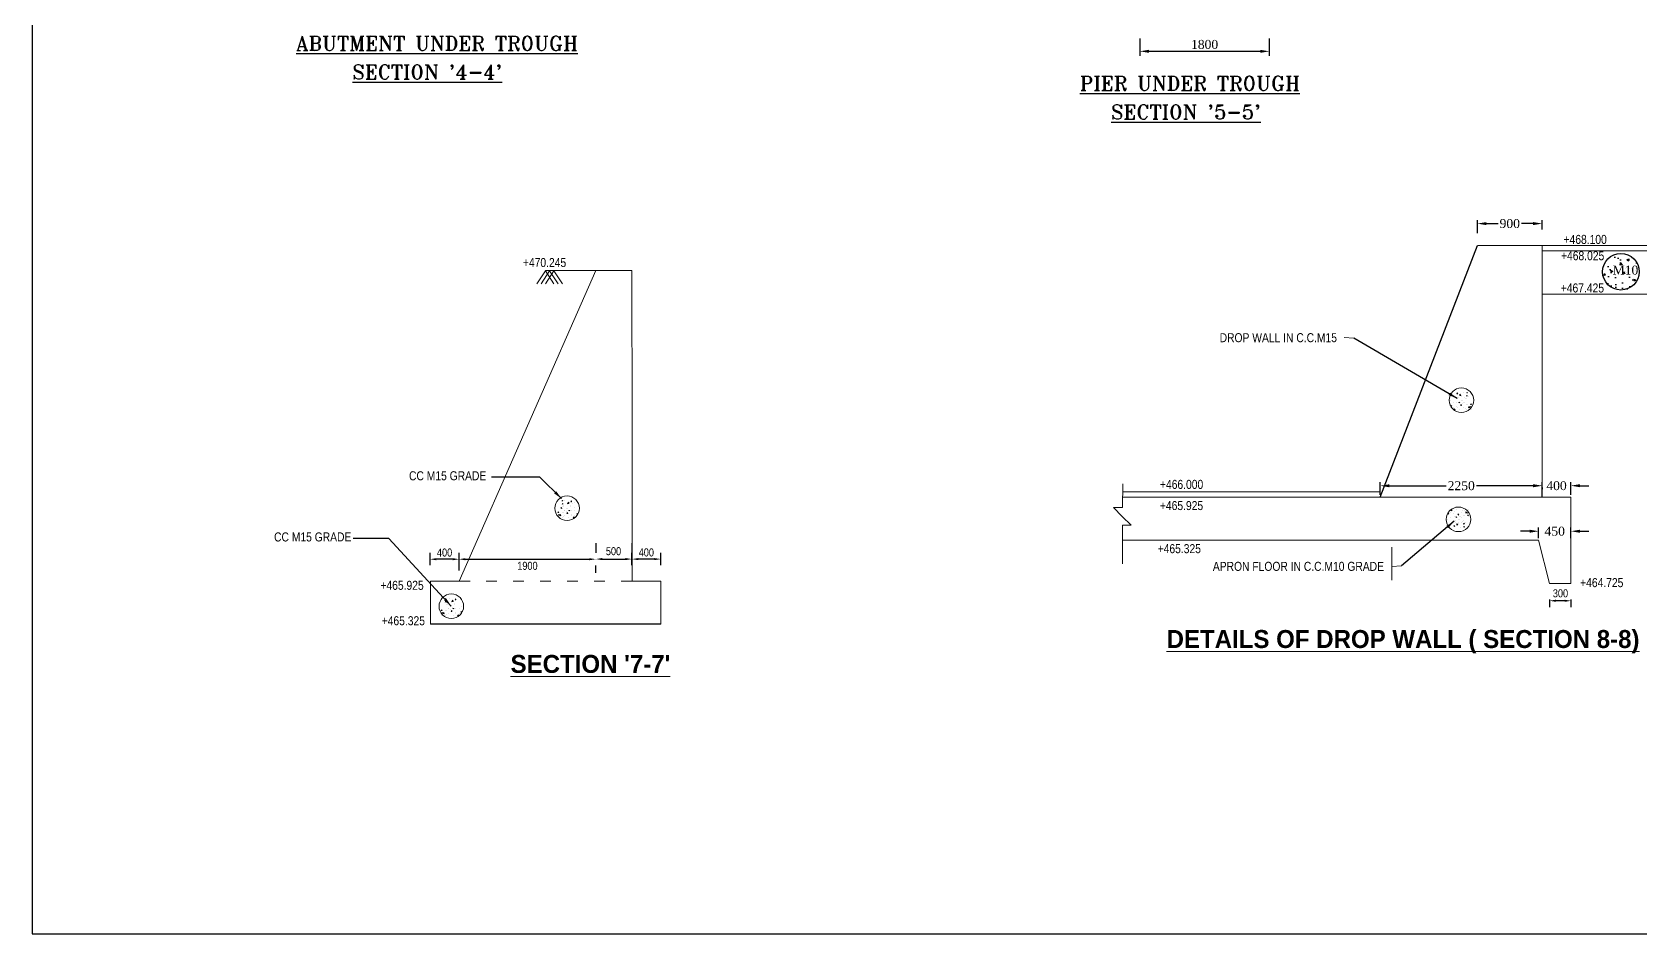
# Model space of a CAD drawing. Header units: millimetres. Extents: x 80 to 6605, y 46 to 2491.
# Drawn here: x 5550.8 to 5997.8, y 95.7 to 346.4 of the extents above; entities that cross this region are included whole.
import ezdxf
from ezdxf.enums import TextEntityAlignment as Align

# ---------------------------------------------------------------- set-up
doc = ezdxf.new("R2010")
doc.units = ezdxf.units.MM
doc.linetypes.add('ACAD_ISO03W100', pattern=[30, 12, -18])
doc.layers.add('TEXT_GENERAL', color=4, linetype='Continuous')
doc.styles.add('ARIAL NARROW', font='ARIALN.TTF')
doc.styles.add('CITYBLUEPR', font='cityb___.ttf')
doc.styles.add('ROMANT', font='romant')
doc.styles.get("Standard").update_dxf_attribs({"font": 'times.ttf', "height": 2.5})
doc.styles.add('TNR_2.5', font='times.ttf', dxfattribs={"height": 2.5})
doc.dimstyles.new('ISO-25', dxfattribs={"dimtxt": 2.5, "dimasz": 2.5, "dimexe": 1.25, "dimexo": 0.625, "dimtad": 1, "dimlfac": 25, "dimtxsty": 'Standard', "dimcen": 2.5, "dimadec": 0, "dimazin": 0, "dimtfac": 1, "dimtmove": 0, "dimatfit": 3, "dimfxl": 1, "dimarcsym": 0})
doc.dimstyles.new('STANDARD$0', dxfattribs={"dimscale": 88.888889, "dimtxt": 0.02, "dimasz": 0.02, "dimexe": 0.1, "dimexo": 0.1, "dimgap": 0.09, "dimtad": 2, "dimtih": 1, "dimtoh": 1, "dimdec": 0, "dimzin": 1, "dimdsep": 46, "dimtxsty": 'Standard', "dimcen": 0.09, "dimadec": 0, "dimazin": 0, "dimtfac": 1, "dimtdec": 4, "dimtofl": 0, "dimtmove": 0, "dimatfit": 3, "dimfxl": 1, "dimtolj": 1, "dimtzin": 1, "dimarcsym": 0})
doc.dimstyles.new('STYLE_ESH', dxfattribs={"dimtxt": 2.5, "dimasz": 2.5, "dimexe": 1, "dimexo": 0.625, "dimtad": 0, "dimtih": 1, "dimtoh": 1, "dimdec": 0, "dimlfac": 100, "dimzin": 9, "dimdsep": 46, "dimtxsty": 'TNR_2.5', "dimcen": 2.5, "dimadec": 0, "dimazin": 2, "dimtfac": 1, "dimtdec": 0, "dimtofl": 0, "dimtmove": 2, "dimatfit": 3, "dimfxl": 1, "dimarcsym": 0})

# ---------------------------------------------------------------- blocks, each defined once
blk = doc.blocks.new('*D95')
at = {"layer": 'Defpoints', "color": 0, "transparency": 16777216}
for p in [(5972.72, 193.1), (5978.68, 193.1), (5972.72, 188.29)]:
    blk.add_point(p, dxfattribs=at)
at = {"layer": 'TEXT_GENERAL', "color": 0, "lineweight": -2, "transparency": 16777216}
for p, q in [((5972.72, 188.65), (5972.72, 186.52)), ((5976.91, 188.29), (5974.5, 188.29)), ((5978.68, 188.65), (5978.68, 186.52))]:
    blk.add_line(p, q, dxfattribs=at)
at = {"layer": 'TEXT_GENERAL', "color": 0, "transparency": 16777216}
for points in [[(5974.5, 188.59), (5974.5, 188), (5972.72, 188.29)], [(5976.91, 188.59), (5976.91, 188), (5978.68, 188.29)]]:
    blk.add_solid(points, dxfattribs=at)
at = {"layer": 'TEXT_GENERAL', "color": 0, "lineweight": 9, "transparency": 16777216, "insert": (5975.77, 190.35), "char_height": 2.222, "attachment_point": 5, "style": 'ARIAL NARROW'}
blk.add_mtext('\\A1;300', dxfattribs=at)
blk = doc.blocks.new('*D96')
at = {"color": 0, "lineweight": -2, "transparency": 16777216}
for p, q in [((5967.18, 207.63), (5964.68, 207.63)), ((5969.68, 205.72), (5969.68, 208.63)), ((5978.68, 205.72), (5978.68, 208.63)), ((5981.18, 207.63), (5983.68, 207.63))]:
    blk.add_line(p, q, dxfattribs=at)
at = {"color": 0, "transparency": 16777216}
for points in [[(5967.18, 208.05), (5967.18, 207.21), (5969.68, 207.63)], [(5981.18, 208.05), (5981.18, 207.21), (5978.68, 207.63)]]:
    blk.add_solid(points, dxfattribs=at)
at = {"layer": 'Defpoints', "color": 0, "transparency": 16777216}
for p in [(5978.68, 207.63), (5969.68, 205.1), (5978.68, 205.1)]:
    blk.add_point(p, dxfattribs=at)
at = {"color": 0, "transparency": 16777216, "insert": (5974.18, 207.63), "char_height": 2.5, "attachment_point": 5, "style": 'TNR_2.5'}
blk.add_mtext('450', dxfattribs=at)
blk = doc.blocks.new('*D97')
at = {"color": 0, "lineweight": -2, "transparency": 16777216}
for p, q in [((5968.18, 220.29), (5965.68, 220.29)), ((5970.68, 219.78), (5970.68, 219.29)), ((5978.68, 217.72), (5978.68, 221.29)), ((5981.18, 220.29), (5983.68, 220.29))]:
    blk.add_line(p, q, dxfattribs=at)
at = {"color": 0, "transparency": 16777216}
for points in [[(5968.18, 220.71), (5968.18, 219.87), (5970.68, 220.29)], [(5981.18, 220.71), (5981.18, 219.87), (5978.68, 220.29)]]:
    blk.add_solid(points, dxfattribs=at)
at = {"layer": 'Defpoints', "color": 0, "transparency": 16777216}
for p in [(5970.68, 220.4), (5978.68, 220.29), (5978.68, 217.1)]:
    blk.add_point(p, dxfattribs=at)
at = {"color": 0, "transparency": 16777216, "insert": (5974.68, 220.29), "char_height": 2.5, "attachment_point": 5, "style": 'TNR_2.5'}
blk.add_mtext('400', dxfattribs=at)
blk = doc.blocks.new('*D98')
at = {"color": 0, "lineweight": -2, "transparency": 16777216}
for p, q in [((5925.68, 217.72), (5925.68, 221.28)), ((5928.18, 220.28), (5943.97, 220.28)), ((5968.18, 220.28), (5952.4, 220.28)), ((5970.68, 217.29), (5970.68, 221.28))]:
    blk.add_line(p, q, dxfattribs=at)
at = {"color": 0, "transparency": 16777216}
for points in [[(5928.18, 220.69), (5928.18, 219.86), (5925.68, 220.28)], [(5968.18, 220.69), (5968.18, 219.86), (5970.68, 220.28)]]:
    blk.add_solid(points, dxfattribs=at)
at = {"layer": 'Defpoints', "color": 0, "transparency": 16777216}
for p in [(5970.68, 220.28), (5925.68, 217.1), (5970.68, 216.67)]:
    blk.add_point(p, dxfattribs=at)
at = {"color": 0, "transparency": 16777216, "insert": (5948.18, 220.28), "char_height": 2.5, "attachment_point": 5, "style": 'TNR_2.5'}
blk.add_mtext('2250', dxfattribs=at)
blk = doc.blocks.new('*D114')
at = {"color": 0, "lineweight": -2, "ltscale": 6, "transparency": 16777216}
for p, q in [((5858.82, 344.69), (5858.82, 339.84)), ((5894.82, 344.69), (5894.82, 339.84)), ((5861.32, 341.09), (5892.32, 341.09))]:
    blk.add_line(p, q, dxfattribs=at)
at = {"color": 0, "ltscale": 6, "transparency": 16777216}
for points in [[(5861.32, 341.51), (5861.32, 340.67), (5858.82, 341.09)], [(5892.32, 341.51), (5892.32, 340.67), (5894.82, 341.09)]]:
    blk.add_solid(points, dxfattribs=at)
at = {"layer": 'Defpoints', "color": 0, "ltscale": 6, "transparency": 16777216}
for p in [(5858.82, 345.32), (5894.82, 345.32), (5894.82, 341.09)]:
    blk.add_point(p, dxfattribs=at)
at = {"color": 0, "ltscale": 6, "transparency": 16777216, "insert": (5876.82, 342.99), "char_height": 2.5, "attachment_point": 5}
blk.add_mtext('1800', dxfattribs=at)
blk = doc.blocks.new('*D118')
at = {"color": 0, "lineweight": -2, "transparency": 16777216}
for p, q in [((5952.68, 290.48), (5952.68, 294.18)), ((5955.18, 293.18), (5958.43, 293.18)), ((5968.18, 293.18), (5964.94, 293.18)), ((5970.68, 291.58), (5970.68, 294.18))]:
    blk.add_line(p, q, dxfattribs=at)
at = {"color": 0, "transparency": 16777216}
for points in [[(5955.18, 293.6), (5955.18, 292.76), (5952.68, 293.18)], [(5968.18, 293.6), (5968.18, 292.76), (5970.68, 293.18)]]:
    blk.add_solid(points, dxfattribs=at)
at = {"layer": 'Defpoints', "color": 0, "transparency": 16777216}
for p in [(5970.68, 293.18), (5970.68, 290.95), (5952.68, 289.86)]:
    blk.add_point(p, dxfattribs=at)
at = {"color": 0, "transparency": 16777216, "insert": (5961.68, 293.18), "char_height": 2.5, "attachment_point": 5, "style": 'TNR_2.5'}
blk.add_mtext('900', dxfattribs=at)
blk = doc.blocks.new('*D129')
at = {"layer": 'Defpoints', "color": 0, "transparency": 16777216}
for p in [(5669.51, 201.15), (5707.55, 200.51), (5707.55, 199.85)]:
    blk.add_point(p, dxfattribs=at)
at = {"layer": 'TEXT_GENERAL', "color": 0, "lineweight": -2, "transparency": 16777216}
for p, q in [((5669.51, 196.71), (5669.51, 198.07)), ((5671.29, 199.85), (5705.77, 199.85)), ((5707.55, 196.06), (5707.55, 198.07))]:
    blk.add_line(p, q, dxfattribs=at)
at = {"layer": 'TEXT_GENERAL', "color": 0, "transparency": 16777216}
for points in [[(5671.29, 200.14), (5671.29, 199.55), (5669.51, 199.85)], [(5705.77, 200.14), (5705.77, 199.55), (5707.55, 199.85)]]:
    blk.add_solid(points, dxfattribs=at)
at = {"layer": 'TEXT_GENERAL', "color": 0, "lineweight": 9, "transparency": 16777216, "insert": (5688.53, 198), "char_height": 2.222, "attachment_point": 5, "style": 'ARIAL NARROW'}
blk.add_mtext('\\A1;1900', dxfattribs=at)
blk = doc.blocks.new('*D131')
at = {"layer": 'Defpoints', "color": 0, "transparency": 16777216}
for p in [(5707.56, 199.88), (5717.56, 199.88), (5717.56, 199.88)]:
    blk.add_point(p, dxfattribs=at)
at = {"layer": 'TEXT_GENERAL', "color": 0, "lineweight": -2, "transparency": 16777216}
for p, q in [((5707.56, 204.33), (5707.56, 201.66)), ((5717.56, 204.33), (5717.56, 201.66)), ((5709.34, 199.88), (5715.78, 199.88))]:
    blk.add_line(p, q, dxfattribs=at)
at = {"layer": 'TEXT_GENERAL', "color": 0, "transparency": 16777216}
for points in [[(5709.34, 200.18), (5709.34, 199.59), (5707.56, 199.88)], [(5715.78, 200.18), (5715.78, 199.59), (5717.56, 199.88)]]:
    blk.add_solid(points, dxfattribs=at)
at = {"layer": 'TEXT_GENERAL', "color": 0, "lineweight": 9, "transparency": 16777216, "insert": (5712.46, 202.07), "char_height": 2.222, "attachment_point": 5, "style": 'ARIAL NARROW'}
blk.add_mtext('\\A1;500', dxfattribs=at)
blk = doc.blocks.new('*D130')
at = {"layer": 'Defpoints', "color": 0, "transparency": 16777216}
for p in [(5661.47, 199.85), (5661.47, 193.74), (5669.51, 193.74)]:
    blk.add_point(p, dxfattribs=at)
at = {"layer": 'TEXT_GENERAL', "color": 0, "lineweight": -2, "transparency": 16777216}
for p, q in [((5661.47, 198.19), (5661.47, 201.63)), ((5669.51, 198.19), (5669.51, 201.63)), ((5667.74, 199.85), (5663.24, 199.85))]:
    blk.add_line(p, q, dxfattribs=at)
at = {"layer": 'TEXT_GENERAL', "color": 0, "transparency": 16777216}
for points in [[(5663.24, 200.14), (5663.24, 199.55), (5661.47, 199.85)], [(5667.74, 200.14), (5667.74, 199.55), (5669.51, 199.85)]]:
    blk.add_solid(points, dxfattribs=at)
at = {"layer": 'TEXT_GENERAL', "color": 0, "lineweight": 9, "transparency": 16777216, "insert": (5665.49, 201.69), "char_height": 2.222, "attachment_point": 5, "style": 'ARIAL NARROW'}
blk.add_mtext('\\A1;400', dxfattribs=at)
blk = doc.blocks.new('*D128')
at = {"layer": 'Defpoints', "color": 0, "transparency": 16777216}
for p in [(5717.57, 199.88), (5717.57, 193.77), (5725.62, 193.77)]:
    blk.add_point(p, dxfattribs=at)
at = {"layer": 'TEXT_GENERAL', "color": 0, "lineweight": -2, "transparency": 16777216}
for p, q in [((5717.57, 198.22), (5717.57, 201.66)), ((5725.62, 198.22), (5725.62, 201.66)), ((5723.84, 199.88), (5719.35, 199.88))]:
    blk.add_line(p, q, dxfattribs=at)
at = {"layer": 'TEXT_GENERAL', "color": 0, "transparency": 16777216}
for points in [[(5719.35, 200.17), (5719.35, 199.58), (5717.57, 199.88)], [(5723.84, 200.17), (5723.84, 199.58), (5725.62, 199.88)]]:
    blk.add_solid(points, dxfattribs=at)
at = {"layer": 'TEXT_GENERAL', "color": 0, "lineweight": 9, "transparency": 16777216, "insert": (5721.59, 201.72), "char_height": 2.222, "attachment_point": 5, "style": 'ARIAL NARROW'}
blk.add_mtext('\\A1;400', dxfattribs=at)

msp = doc.modelspace()

# ---------------------------------------------------------------- hatches: boundary and pattern name
h = msp.add_hatch()
h.set_pattern_fill('AR-CONC', color=0, scale=0.03, style=0)
h.set_pattern_definition([(130, (6076.5, 173.745), (-5.46554, -0.47817), [0.5715, -6.2865]), (185, (6076.5, 173.745), (1.05728, 5.7317), [0.4572, -5.0292]), (79.549, (6076.0445, 173.705), (-4.40828, 5.2535), [0.4857, -5.3427]), (133.816, (6076.5, 175.269), (-8.13237, -1.26127), [0.85725, -9.42975]), (83.3644, (6075.822, 175.164), (-7.12213, 7.42277), [0.72855, -8.01405]), (188.816, (6076.5, 175.269), (-7.12214, 7.42275), [0.6858, -7.5438]), (159, (6075.738, 174.888), (-4.54845, -3.06797), [0.5715, -6.2865]), (214, (6075.738, 174.888), (-1.85406, 5.52564), [0.4572, -5.0292]), (108.5486, (6075.359, 174.632), (-6.4025, 2.45769), [0.4857, -5.3427]), (142.5, (6076.5, 173.7449), (-0.092658, 2.53665), [0, -4.96824, 0, -5.1054, 0, -5.04825]), (172.5, (6076.5, 173.7449), (-2.00459, 3.005417), [0, -2.91084, 0, -4.85394, 0, -1.92405]), (212.5, (6078.1993, 173.7449), (-4.067718, -0.171862), [0, -1.905, 0, -5.9436, 0, -7.8867]), (222.5, (6078.9613, 173.745), (-4.443875, 0.762795), [0, -2.4765, 0, -3.94716, 0, -5.6007])])
h.paths.add_polyline_path([(5988.35912, 282.65362, -0.346392158), (5994.35912, 284.5505), (5994.35912, 275.03209, -0.346392158), (5988.35912, 276.92898)])
h.paths.add_polyline_path([(5994.35912, 284.5505, -0.312101352), (5997.65042, 279.7913, -0.312101352), (5994.35912, 275.03209)])
h.paths.add_polyline_path([(5987.47734, 279.7913, -0.150541428), (5988.35912, 282.65362), (5988.35912, 276.92898, -0.150541428)])

# ---------------------------------------------------------------- linework, layer by layer
at = {"color": 0}
for p, q in [((5550.81445, 685.66503), (5550.81445, 95.66503)), ((5925.6849, 217.09942), (5952.6849, 287.09942)), ((5691.97883, 222.67563), (5678.50722, 222.62612)), ((5725.61683, 181.77687), (5661.56223, 181.74321)), ((5550.81445, 95.66503), (6440.81445, 95.66503))]:
    msp.add_line(p, q, dxfattribs=at)
msp.add_circle((5992.56388, 279.7913), 5.08654, dxfattribs=at)
at = {"layer": 'TEXT_GENERAL', "color": 0, "lineweight": 9}
for p, q in [((5974.6849, 287.09942), (5952.6849, 287.09942)), ((5966.6849, 287.09942), (6004.10514, 287.09942)), ((5970.6849, 287.09942), (5970.6849, 217.09942)), ((5970.6849, 285.59942), (6004.10514, 285.59942)), ((5669.56223, 193.76859), (5707.59356, 280.16574)), ((5693.51384, 280.04878), (5691.1611, 276.44417)), ((5693.51384, 280.03946), (5691.1611, 276.43485)), ((5694.708, 280.04878), (5692.35526, 276.44417)), ((5694.708, 280.03946), (5692.35526, 276.43485)), ((5693.51384, 280.04878), (5695.86658, 276.44417)), ((5693.51384, 280.03946), (5695.86658, 276.43485)), ((5695.90216, 280.03946), (5693.54942, 276.43485)), ((5693.59357, 280.11171), (5717.59357, 280.11574)), ((5694.708, 280.04878), (5697.06074, 276.44417)), ((5694.708, 280.03946), (5697.06074, 276.43485)), ((5695.90216, 280.04878), (5698.2549, 276.44417)), ((5695.90216, 280.03946), (5698.2549, 276.43485)), ((5717.59356, 280.16574), (5717.60807, 237.27118)), ((5970.6849, 273.59942), (6004.10514, 273.59942)), ((5918.3045, 261.30484), (5915.64074, 261.48745)), ((5946.96162, 245.83327), (5947.00567, 246.07209)), ((5947.1896, 245.85913), (5947.00593, 246.07803)), ((5948.8689, 246.23494), (5948.8689, 246.23494)), ((5949.69438, 246.07237), (5949.72665, 246.24733)), ((5949.92408, 246.098), (5949.69635, 246.07808)), ((5949.92237, 246.09822), (5949.79725, 246.24733)), ((5944.96554, 243.32154), (5944.96554, 243.32154)), ((5945.05314, 242.63418), (5945.05314, 242.63418)), ((5945.29193, 244.06012), (5945.29193, 244.06012)), ((5945.32631, 242.37448), (5945.37037, 242.61331)), ((5945.55601, 242.40019), (5945.32828, 242.38026)), ((5945.55426, 242.40041), (5945.37059, 242.6193)), ((5946.04964, 243.45368), (5946.04964, 243.45368)), ((5946.09814, 242.07654), (5946.09814, 242.07654)), ((5946.17591, 241.34319), (5946.21801, 241.70503)), ((5946.515, 241.39658), (5946.21825, 241.70586)), ((5947.19132, 245.85892), (5946.96359, 245.83899)), ((5946.9776, 242.39027), (5946.9776, 242.39027)), ((5946.9994, 243.40747), (5946.9994, 243.40747)), ((5947.05193, 241.95097), (5947.05193, 241.95097)), ((5947.27994, 244.45984), (5947.27994, 244.45984)), ((5947.31098, 243.30433), (5947.31098, 243.30433)), ((5947.41383, 244.90161), (5947.41383, 244.90161)), ((5947.59686, 243.3448), (5947.54282, 243.50586)), ((5947.78667, 243.47226), (5947.59715, 243.34443)), ((5947.7864, 243.47286), (5947.70042, 243.50586)), ((5947.74133, 241.46058), (5947.74133, 241.46058)), ((5948.08356, 245.39687), (5947.74471, 245.34432)), ((5947.74532, 245.34593), (5947.78741, 245.70777)), ((5948.0844, 245.39932), (5947.78765, 245.7086)), ((5948.05907, 242.61359), (5948.10312, 242.85241)), ((5948.28877, 242.63927), (5948.06104, 242.61935)), ((5948.28703, 242.63949), (5948.10336, 242.85839)), ((5948.13882, 245.05607), (5948.13882, 245.05607)), ((5948.18401, 245.33397), (5948.18401, 245.33397)), ((5948.23034, 244.06564), (5948.23034, 244.06564)), ((5948.45584, 243.1369), (5948.45584, 243.1369)), ((5948.51047, 244.03399), (5948.51047, 244.03399)), ((5948.88746, 243.39033), (5948.88746, 243.39033)), ((5948.93379, 242.12201), (5948.93379, 242.12201)), ((5949.03326, 243.49341), (5949.03326, 243.49341)), ((5949.09261, 244.9305), (5949.09261, 244.9305)), ((5949.3138, 244.54577), (5949.3138, 244.54577)), ((5949.45814, 241.63419), (5949.45814, 241.63419)), ((5949.53292, 242.92294), (5949.53292, 242.92294)), ((5949.7106, 245.16256), (5949.63335, 245.39279)), ((5949.90015, 245.29062), (5949.63338, 245.39303)), ((5949.63577, 244.52021), (5949.63577, 244.52021)), ((5949.90041, 245.29003), (5949.7109, 245.16219)), ((5949.77519, 241.54651), (5949.77519, 241.54651)), ((5949.89881, 242.94693), (5949.89881, 242.94693)), ((5950.16287, 245.04831), (5950.16287, 245.04831)), ((5950.58034, 242.02476), (5950.24149, 241.9722)), ((5950.2421, 241.97383), (5950.28419, 242.33566)), ((5950.58119, 242.02721), (5950.28443, 242.33649)), ((5950.79811, 242.11595), (5950.72086, 242.34619)), ((5950.98765, 242.24401), (5950.72088, 242.34642)), ((5950.79183, 242.85269), (5950.83588, 243.09151)), ((5951.02153, 242.87836), (5950.7938, 242.85844)), ((5950.98792, 242.24342), (5950.7984, 242.11559)), ((5951.0198, 242.87858), (5950.83613, 243.09747)), ((5950.85261, 242.82136), (5950.85261, 242.82136)), ((5950.86633, 243.10467), (5950.86633, 243.10467)), ((5950.90111, 241.44422), (5950.90111, 241.44422)), ((5950.91266, 241.83635), (5950.91266, 241.83635)), ((5717.60807, 237.27118), (5717.61683, 193.76877)), ((5946.51415, 241.39412), (5946.17531, 241.34156)), ((5854.07025, 220.84135), (5853.94829, 214.25139)), ((5697.88278, 215.01413), (5697.88278, 215.01413)), ((5698.12157, 216.06382), (5698.3493, 216.0439)), ((5698.12328, 216.06404), (5698.2484, 216.21315)), ((5698.14524, 215.25584), (5698.33476, 215.12801)), ((5698.1455, 215.25644), (5698.41227, 215.35884)), ((5698.35128, 216.03819), (5698.319, 216.21315)), ((5698.33505, 215.12838), (5698.4123, 215.35861)), ((5698.44654, 216.17256), (5698.44654, 216.17256)), ((5698.69086, 214.89632), (5698.69086, 214.89632)), ((5698.91456, 216.20076), (5698.91456, 216.20076)), ((5699.59946, 215.29979), (5699.59946, 215.29979)), ((5699.64465, 215.02189), (5699.64465, 215.02189)), ((5699.69906, 215.36514), (5699.99582, 215.67442)), ((5699.69991, 215.36269), (5700.03876, 215.31013)), ((5700.03815, 215.31175), (5699.99606, 215.67358)), ((5700.36964, 214.86743), (5700.36964, 214.86743)), ((5700.59214, 215.82473), (5700.81987, 215.80481)), ((5700.59386, 215.82495), (5700.77754, 216.04385)), ((5700.82185, 215.79908), (5700.7778, 216.03791)), ((5701.08762, 215.21186), (5701.08762, 215.21186)), ((5701.55565, 215.56805), (5701.55565, 215.56805)), ((5953.90579, 217.09942), (5854.001, 217.09942)), ((5925.6849, 218.59942), (5854.02876, 218.59942)), ((5978.6849, 217.09942), (5903.56068, 217.09942)), ((5978.6849, 217.09942), (5978.6849, 193.09942)), ((5697.02412, 212.84418), (5697.25185, 212.82425)), ((5697.02585, 212.8444), (5697.20953, 213.06329)), ((5697.05773, 212.20924), (5697.24725, 212.08141)), ((5697.058, 212.20983), (5697.32477, 212.31224)), ((5697.133, 211.80217), (5697.133, 211.80217)), ((5697.14455, 211.41004), (5697.14455, 211.41004)), ((5697.17933, 213.07049), (5697.17933, 213.07049)), ((5697.19305, 212.78717), (5697.19305, 212.78717)), ((5697.25382, 212.81851), (5697.20977, 213.05733)), ((5697.24754, 212.08177), (5697.3248, 212.31201)), ((5697.46447, 211.99303), (5697.76122, 212.30231)), ((5697.46531, 211.99058), (5697.80416, 211.93802)), ((5697.80355, 211.93965), (5697.76146, 212.30148)), ((5697.85007, 214.00261), (5698.0778, 213.98269)), ((5697.85179, 214.00283), (5698.03547, 214.22173)), ((5698.00527, 214.22893), (5698.00527, 214.22893)), ((5698.01899, 213.94561), (5698.01899, 213.94561)), ((5698.07977, 213.97695), (5698.03571, 214.21577)), ((5698.14684, 212.91274), (5698.14684, 212.91274)), ((5698.27046, 211.51233), (5698.27046, 211.51233)), ((5698.40989, 214.48603), (5698.40989, 214.48603)), ((5698.46967, 214.51159), (5698.46967, 214.51159)), ((5698.51273, 212.88875), (5698.51273, 212.88875)), ((5698.58751, 211.60001), (5698.58751, 211.60001)), ((5698.75021, 213.45922), (5698.75021, 213.45922)), ((5698.84968, 212.08783), (5698.84968, 212.08783)), ((5698.896, 213.35615), (5698.896, 213.35615)), ((5699.273, 213.99981), (5699.273, 213.99981)), ((5699.32762, 213.10271), (5699.32762, 213.10271)), ((5699.4947, 212.60509), (5699.72243, 212.58517)), ((5699.49643, 212.60531), (5699.68011, 212.82421)), ((5699.55313, 214.03146), (5699.55313, 214.03146)), ((5699.72439, 212.57941), (5699.68034, 212.81823)), ((5699.99679, 213.43808), (5700.18631, 213.31025)), ((5699.99706, 213.43868), (5700.08304, 213.47168)), ((5700.04214, 211.4264), (5700.04214, 211.4264)), ((5700.1866, 213.31062), (5700.24065, 213.47168)), ((5700.47248, 213.27015), (5700.47248, 213.27015)), ((5700.50353, 214.42566), (5700.50353, 214.42566)), ((5700.73153, 211.91679), (5700.73153, 211.91679)), ((5700.78407, 213.37329), (5700.78407, 213.37329)), ((5700.80587, 212.35609), (5700.80587, 212.35609)), ((5701.26846, 211.3624), (5701.56522, 211.67168)), ((5701.26931, 211.35993), (5701.60816, 211.30738)), ((5701.50932, 214.29973), (5701.50932, 214.29973)), ((5701.60755, 211.30901), (5701.56546, 211.67085)), ((5701.68533, 212.04236), (5701.68533, 212.04236)), ((5701.73383, 213.4195), (5701.73383, 213.4195)), ((5702.22746, 212.36601), (5702.45519, 212.34608)), ((5702.2292, 212.36622), (5702.41288, 212.58512)), ((5851.49738, 214.25139), (5853.94176, 211.7028)), ((5853.94829, 214.25139), (5851.49738, 214.25139)), ((5856.38613, 209.28127), (5853.94176, 211.7028)), ((5944.14735, 211.6763), (5944.14735, 211.6763)), ((5944.23495, 212.36366), (5944.23495, 212.36366)), ((5944.47375, 210.93772), (5944.47375, 210.93772)), ((5944.50813, 212.62336), (5944.55218, 212.38453)), ((5944.73782, 212.59765), (5944.51009, 212.61757)), ((5944.73607, 212.59743), (5944.5524, 212.37854)), ((5945.23145, 211.54416), (5945.23145, 211.54416)), ((5945.27995, 212.9213), (5945.27995, 212.9213)), ((5945.69597, 213.60372), (5945.35712, 213.65628)), ((5945.35773, 213.65465), (5945.39982, 213.29281)), ((5945.69681, 213.60126), (5945.40006, 213.29198)), ((5946.15941, 212.60757), (5946.15941, 212.60757)), ((5946.18121, 211.59036), (5946.18121, 211.59036)), ((5946.23375, 213.04687), (5946.23375, 213.04687)), ((5946.46175, 210.538), (5946.46175, 210.538)), ((5946.4928, 211.69351), (5946.4928, 211.69351)), ((5946.77868, 211.65304), (5946.72463, 211.49198)), ((5946.96849, 211.52558), (5946.77897, 211.65341)), ((5946.96822, 211.52498), (5946.88224, 211.49198)), ((5946.92314, 213.53726), (5946.92314, 213.53726)), ((5947.24089, 212.38425), (5947.28494, 212.14543)), ((5947.47058, 212.35856), (5947.24285, 212.37849)), ((5947.46884, 212.35835), (5947.28517, 212.13945)), ((5947.41215, 210.9322), (5947.41215, 210.9322)), ((5947.63766, 211.86094), (5947.63766, 211.86094)), ((5947.69228, 210.96385), (5947.69228, 210.96385)), ((5948.06928, 211.60751), (5948.06928, 211.60751)), ((5948.1156, 212.87583), (5948.1156, 212.87583)), ((5948.21507, 211.50443), (5948.21507, 211.50443)), ((5948.49561, 210.45207), (5948.49561, 210.45207)), ((5948.63995, 213.36365), (5948.63995, 213.36365)), ((5948.71473, 212.0749), (5948.71473, 212.0749)), ((5948.81758, 210.47763), (5948.81758, 210.47763)), ((5948.957, 213.45133), (5948.957, 213.45133)), ((5949.08063, 212.05091), (5949.08063, 212.05091)), ((5949.76215, 212.97308), (5949.4233, 213.02563)), ((5949.42391, 213.02401), (5949.46601, 212.66218)), ((5949.763, 212.97063), (5949.46625, 212.66134)), ((5949.97992, 212.88188), (5949.90267, 212.65165)), ((5950.16946, 212.75383), (5949.90269, 212.65142)), ((5949.97364, 212.14515), (5950.01769, 211.90633)), ((5950.20334, 212.11948), (5949.97561, 212.1394)), ((5950.16973, 212.75442), (5949.98021, 212.88225)), ((5950.20161, 212.11926), (5950.01794, 211.90036)), ((5950.03442, 212.17648), (5950.03442, 212.17648)), ((5950.04814, 211.89317), (5950.04814, 211.89317)), ((5950.08292, 213.55362), (5950.08292, 213.55362)), ((5950.09447, 213.16149), (5950.09447, 213.16149)), ((5853.94829, 209.28127), (5856.38613, 209.28127)), ((5853.94829, 198.52103), (5853.94829, 209.28127)), ((5946.14343, 209.16457), (5946.18748, 208.92575)), ((5946.37314, 209.13892), (5946.14541, 209.15885)), ((5946.37142, 209.13871), (5946.18774, 208.91981)), ((5946.59564, 210.09623), (5946.59564, 210.09623)), ((5947.26537, 209.60097), (5946.92652, 209.65352)), ((5946.92713, 209.65191), (5946.96922, 209.29007)), ((5947.26622, 209.59852), (5946.96946, 209.28924)), ((5947.32063, 209.94177), (5947.32063, 209.94177)), ((5947.36582, 209.66387), (5947.36582, 209.66387)), ((5948.05072, 208.7629), (5948.05072, 208.7629)), ((5948.27442, 210.06734), (5948.27442, 210.06734)), ((5948.89242, 209.83528), (5948.81517, 209.60505)), ((5949.08197, 209.70722), (5948.8152, 209.60481)), ((5948.87619, 208.92547), (5948.90846, 208.75051)), ((5949.1059, 208.89984), (5948.87817, 208.91976)), ((5949.08223, 209.70781), (5948.89271, 209.83564)), ((5949.10419, 208.89962), (5948.97907, 208.75051)), ((5949.34469, 209.94953), (5949.34469, 209.94953)), ((5920.96068, 205.09942), (5853.94829, 205.09942)), ((5969.6849, 205.09942), (5920.96068, 205.09942)), ((5928.89235, 194.00164), (5928.89235, 203.18629)), ((5972.6849, 193.09942), (5969.6849, 205.09942)), ((5931.55611, 198.01916), (5928.89235, 197.83655)), ((5669.56223, 193.76111), (5661.56223, 193.74339)), ((5661.56223, 193.76111), (5661.56223, 181.74321)), ((5725.61683, 193.77118), (5717.61683, 193.77118)), ((5725.61683, 193.77118), (5725.61683, 181.77687)), ((5978.6849, 193.09942), (5972.6849, 193.09942)), ((5978.6849, 193.09942), (5972.6849, 193.09942)), ((5665.43741, 187.75508), (5665.43741, 187.75508)), ((5665.6762, 188.80477), (5665.90393, 188.78485)), ((5665.67791, 188.80499), (5665.80303, 188.9541)), ((5665.69987, 187.99679), (5665.88939, 187.86896)), ((5665.70013, 187.99739), (5665.9669, 188.09979)), ((5665.90591, 188.77914), (5665.87363, 188.9541)), ((5665.88968, 187.86933), (5665.96693, 188.09956)), ((5666.73138, 188.94171), (5666.73138, 188.94171)), ((5667.41627, 188.04074), (5667.41627, 188.04074)), ((5667.46147, 187.76284), (5667.46147, 187.76284)), ((5667.51588, 188.10609), (5667.81263, 188.41537)), ((5667.51672, 188.10364), (5667.85557, 188.05108)), ((5667.85496, 188.0527), (5667.81287, 188.41453)), ((5668.40896, 188.56568), (5668.63669, 188.54576)), ((5668.41068, 188.5659), (5668.59436, 188.7848)), ((5668.63866, 188.54004), (5668.59461, 188.77886)), ((5664.57875, 185.58513), (5664.80648, 185.5652)), ((5664.58048, 185.58535), (5664.76416, 185.80424)), ((5664.61236, 184.95019), (5664.80188, 184.82236)), ((5664.61263, 184.95078), (5664.8794, 185.05319)), ((5664.68763, 184.54312), (5664.68763, 184.54312)), ((5664.69917, 184.15099), (5664.69917, 184.15099)), ((5664.73396, 185.81144), (5664.73396, 185.81144)), ((5664.74767, 185.52812), (5664.74767, 185.52812)), ((5664.80845, 185.55946), (5664.7644, 185.79828)), ((5664.80217, 184.82272), (5664.87942, 185.05296)), ((5665.0191, 184.73398), (5665.31585, 185.04326)), ((5665.01994, 184.73153), (5665.35879, 184.67897)), ((5665.35818, 184.6806), (5665.31609, 185.04243)), ((5665.70147, 185.65369), (5665.70147, 185.65369)), ((5665.82509, 184.25328), (5665.82509, 184.25328)), ((5665.96452, 187.22698), (5665.96452, 187.22698)), ((5666.06736, 185.6297), (5666.06736, 185.6297)), ((5666.14214, 184.34096), (5666.14214, 184.34096)), ((5666.28648, 187.25254), (5666.28648, 187.25254)), ((5666.50767, 187.63727), (5666.50767, 187.63727)), ((5666.56702, 186.20017), (5666.56702, 186.20017)), ((5666.66649, 184.82878), (5666.66649, 184.82878)), ((5666.71282, 186.0971), (5666.71282, 186.0971)), ((5667.08982, 186.74076), (5667.08982, 186.74076)), ((5667.14444, 185.84366), (5667.14444, 185.84366)), ((5667.31151, 185.34604), (5667.53924, 185.32612)), ((5667.31325, 185.34626), (5667.49693, 185.56516)), ((5667.36995, 186.77241), (5667.36995, 186.77241)), ((5667.54121, 185.32036), (5667.49716, 185.55918)), ((5667.81361, 186.17903), (5668.00313, 186.0512)), ((5667.81388, 186.17963), (5667.89986, 186.21263)), ((5667.85895, 184.16735), (5667.85895, 184.16735)), ((5668.00342, 186.05157), (5668.05746, 186.21263)), ((5668.18645, 187.60838), (5668.18645, 187.60838)), ((5668.2893, 186.0111), (5668.2893, 186.0111)), ((5668.32034, 187.16661), (5668.32034, 187.16661)), ((5668.54835, 184.65774), (5668.54835, 184.65774)), ((5668.60088, 186.11424), (5668.60088, 186.11424)), ((5668.62268, 185.09704), (5668.62268, 185.09704)), ((5669.08528, 184.10335), (5669.38204, 184.41263)), ((5669.08613, 184.10089), (5669.42498, 184.04833)), ((5669.42437, 184.04996), (5669.38228, 184.4118)), ((5669.50214, 184.78331), (5669.50214, 184.78331)), ((5669.55065, 186.16045), (5669.55065, 186.16045)), ((5670.04427, 185.10696), (5670.272, 185.08703)), ((5670.04602, 185.10717), (5670.2297, 185.32607)), ((5670.27397, 185.08125), (5670.22992, 185.32007)), ((5670.30835, 186.76689), (5670.30835, 186.76689)), ((5670.54714, 185.34095), (5670.54714, 185.34095)), ((5670.63474, 186.02831), (5670.63474, 186.02831))]:
    msp.add_line(p, q, dxfattribs=at)
at = {"layer": 'TEXT_GENERAL', "color": 0, "linetype": 'ACAD_ISO03W100', "lineweight": 9, "ltscale": 0.25}
for p, q in [((5970.6849, 287.09942), (5970.6849, 217.09942)), ((5693.59357, 280.11171), (5717.59357, 280.11574)), ((5669.56223, 193.76111), (5717.61683, 193.77118))]:
    msp.add_line(p, q, dxfattribs=at)
at = {"layer": 'TEXT_GENERAL', "color": 0, "lineweight": 9}
for centre in [(5948.23034, 244.06564), (5699.55313, 214.03146), (5947.41215, 210.9322), (5667.36995, 186.77241)]:
    msp.add_circle(centre, 3.41915, dxfattribs=at)

# ---------------------------------------------------------------- texts
at = {"color": 0, "style": 'ROMANT'}
for s, p in [('%%UABUTMENT UNDER TROUGH', (5624.2173, 341.29879)), ("%%USECTION '4-4'", (5639.87217, 333.34483)), ('%%UPIER UNDER TROUGH', (5842.11919, 330.17396)), ("%%USECTION '5-5'", (5850.82161, 322.22))]:
    msp.add_text(s, height=4, dxfattribs=at).set_placement(p)
at = {"color": 0, "insert": (5997.41454, 281.50032), "char_height": 2.5, "width": 33.227, "attachment_point": 3}
msp.add_mtext(' M10', dxfattribs=at)
at = {"layer": 'TEXT_GENERAL', "color": 0, "lineweight": 9}
for s, height, style, p in [('+468.100', 2.5, 'ARIAL NARROW', (5976.62993, 287.52974)), ('+470.245', 2.5, 'ARIAL NARROW', (5687.27806, 281.1029)), ('DROP WALL IN C.C.M15', 2.5, 'ARIAL NARROW', (5881.00719, 260.20731)), ('CC M15 GRADE', 2.5, 'ARIAL NARROW', (5655.60766, 221.80259)), ('+466.000', 2.5, 'ARIAL NARROW', (5864.41472, 219.4025)), ('+465.925', 2.5, 'ARIAL NARROW', (5864.39255, 213.52006)), ('CC M15 GRADE', 2.5, 'ARIAL NARROW', (5618.08521, 204.79329)), ('+465.325', 2.5, 'ARIAL NARROW', (5863.77192, 201.53546)), ('APRON FLOOR IN C.C.M10 GRADE', 2.5, 'ARIAL NARROW', (5879.11726, 196.61499)), ('+465.925', 2.5, 'ARIAL NARROW', (5647.65553, 191.33697)), ('+465.325', 2.5, 'ARIAL NARROW', (5648.00768, 181.4834)), ('%%UDETAILS OF DROP WALL ( SECTION 8-8)', 5, 'CITYBLUEPR', (5866.25482, 175.15584)), ("%%USECTION '7-7'", 5, 'CITYBLUEPR', (5683.84326, 168.23327))]:
    msp.add_text(s, height=height, dxfattribs=dict(at, style=style)).set_placement(p)
at = {"layer": 'TEXT_GENERAL', "color": 0, "lineweight": 5, "style": 'ARIAL NARROW'}
for s, p in [('+468.025', (5975.9254, 285.5017)), ('+467.425', (5975.85719, 276.52961)), ('+464.725', (5981.23842, 194.58364))]:
    msp.add_text(s, height=2.5, dxfattribs=at).set_placement(p, align=Align.TOP_LEFT)

# ---------------------------------------------------------------- dimensions: what is measured, and where the dimension line sits
at = {"color": 0, "ltscale": 6}
dim = msp.add_linear_dim(base=(5894.82375, 341.09076), p1=(5858.82375, 345.31512), p2=(5894.82375, 345.31512), text='1800', dimstyle='ISO-25', dxfattribs=at)
dim.commit()
dim.dimension.update_dxf_attribs({"geometry": '*D114', "text_midpoint": (5876.82375, 342.98739)})
at = {"color": 0}
for base, p1, p2, text, picture, middle in [((5970.6849, 293.17901), (5952.6849, 289.85811), (5970.6849, 290.95172), '900', '*D118', (5961.6849, 293.17901)), ((5970.6849, 220.27518), (5925.6849, 217.09942), (5970.6849, 216.66832), '2250', '*D98', (5948.1849, 220.27518)), ((5978.6849, 220.28961), (5970.6849, 220.40264), (5978.6849, 217.09942), '400', '*D97', (5974.6849, 220.28961)), ((5978.6849, 207.62881), (5969.6849, 205.09942), (5978.6849, 205.09942), '450', '*D96', (5974.1849, 207.62881))]:
    dim = msp.add_linear_dim(base=base, p1=p1, p2=p2, text=text, dimstyle='STYLE_ESH', dxfattribs=at)
    dim.commit()
    dim.dimension.update_dxf_attribs({"geometry": picture, "text_midpoint": middle})
at = {"layer": 'TEXT_GENERAL', "color": 0, "lineweight": 9}
for base, p1, p2, text, picture, middle in [((5661.46617, 199.84765), (5669.51454, 193.7407), (5661.46617, 193.7407), '400', '*D130', (5665.49035, 201.69337)), ((5717.56846, 199.87813), (5725.61683, 193.77118), (5717.56846, 193.77118), '400', '*D128', (5721.59265, 201.72385)), ((5707.54575, 199.84765), (5669.51454, 201.15022), (5707.54575, 200.50705), '1900', '*D129', (5688.53015, 198.00193))]:
    dim = msp.add_linear_dim(base=base, p1=p1, p2=p2, text=text, dimstyle='STANDARD$0', override={"dimtxt": 0.025, "dimexe": 0.02, "dimexo": 0.05, "dimgap": 0.008, "dimtxsty": 'ARIAL NARROW', "dimtmove": 2}, dxfattribs=at)
    dim.commit()
    dim.dimension.update_dxf_attribs({"geometry": picture, "text_midpoint": middle})
dim = msp.add_linear_dim(base=(5717.56166, 199.88363), p1=(5707.56166, 199.88363), p2=(5717.56166, 199.88363), text='500', dimstyle='STANDARD$0', override={"dimtxt": 0.025, "dimexe": 0.02, "dimexo": 0.05, "dimgap": 0.008, "dimtxsty": 'ARIAL NARROW', "dimtmove": 2}, dxfattribs=at)
dim.commit()
dim.dimension.update_dxf_attribs({"geometry": '*D131', "text_midpoint": (5712.46475, 202.0664), "dimtype": 160})
dim = msp.add_linear_dim(base=(5972.71994, 188.2933), p1=(5978.6849, 193.09942), p2=(5972.71994, 193.09942), angle=180, text='300', dimstyle='STANDARD$0', override={"dimtxt": 0.025, "dimexe": 0.02, "dimexo": 0.05, "dimgap": 0.008, "dimtxsty": 'ARIAL NARROW', "dimtmove": 2}, dxfattribs=at)
dim.commit()
dim.dimension.update_dxf_attribs({"geometry": '*D95', "text_midpoint": (5975.76599, 190.35018), "dimtype": 160})

# ---------------------------------------------------------------- leaders
at = {"color": 0}
msp.add_leader([(5667.36995, 186.77241), (5649.99912, 205.63104), (5640.02853, 205.63104)], dimstyle='STYLE_ESH', override={"dimgap": 0.625, "dimtad": 0}, dxfattribs=at)
at = {"layer": 'TEXT_GENERAL', "color": 0, "lineweight": 9}
for points in [[(5947.02202, 244.57954), (5918.3045, 261.30484)], [(5698.01873, 216.69889), (5691.97883, 222.67563)], [(5946.20383, 210.4183), (5931.55611, 198.01916)]]:
    msp.add_leader(points, dimstyle='ISO-25', override={"dimgap": 0.625, "dimtad": 0}, dxfattribs=at)

doc.saveas('drawing.dxf')
